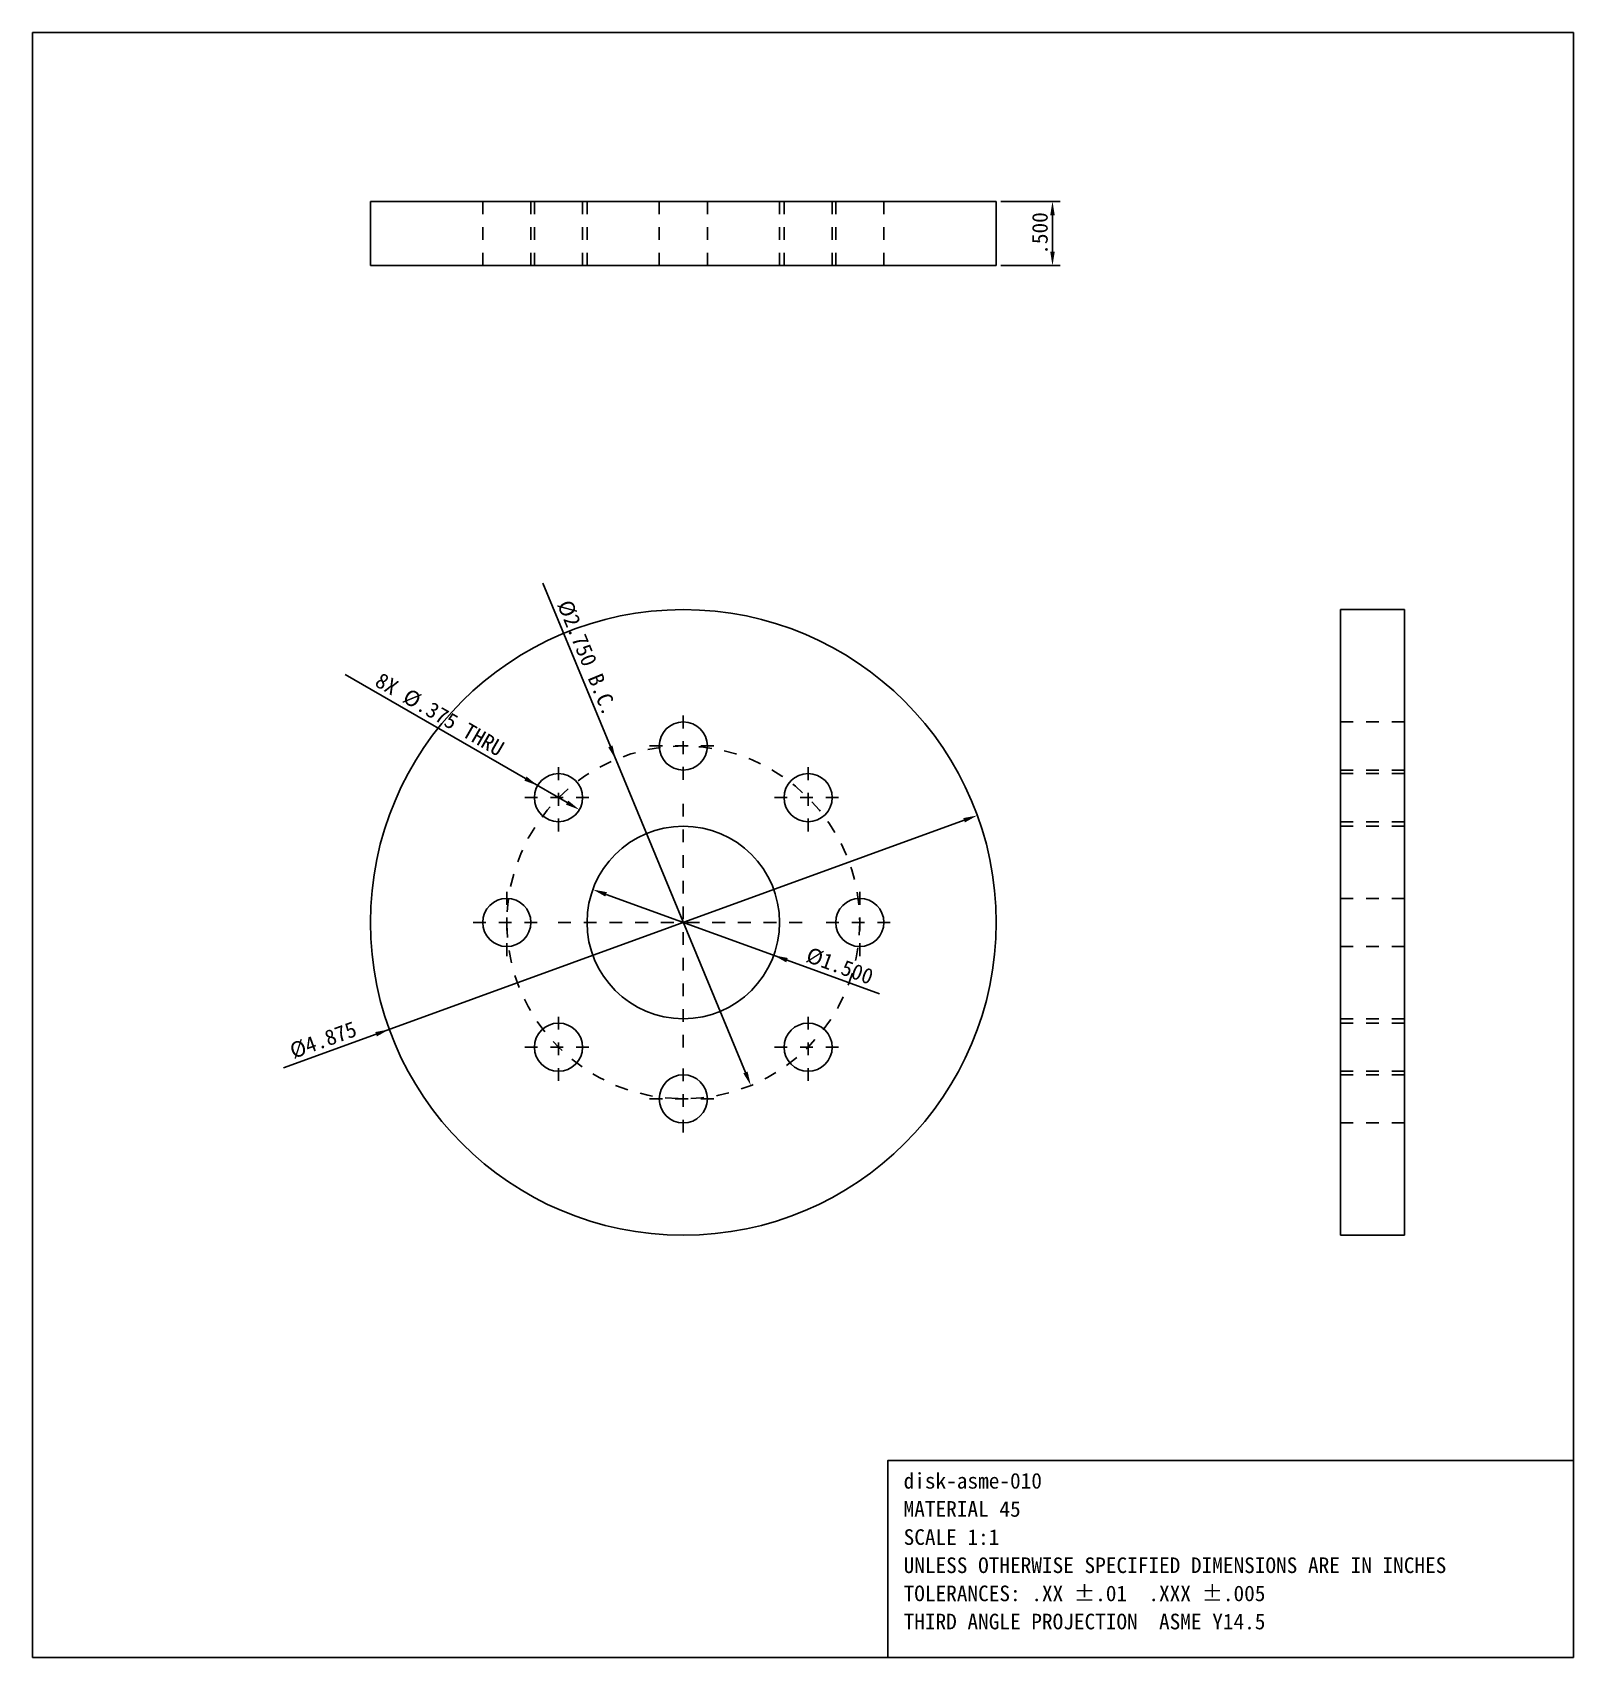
# Model space of a CAD drawing. Header units: inches. Extents: x -5.1 to 6.9, y -5.7 to 6.9.
import ezdxf

# ---------------------------------------------------------------- set-up
doc = ezdxf.new("R2010")
doc.units = ezdxf.units.IN
doc.header["$MEASUREMENT"] = 0
doc.linetypes.add('CENTER', pattern=[0.14625, 0.0975, -0.018281, 0.012187, -0.018281])
doc.linetypes.add('DASHED', pattern=[0.045094, 0.030469, -0.014625])
for name, color, linetype in [('中心线', 1, 'CENTER'), ('尺寸线', 3, 'CONTINUOUS'), ('文字', 7, 'CONTINUOUS'), ('虚线', 7, 'DASHED'), ('轮廓线', 7, 'CONTINUOUS')]:
    doc.layers.add(name, color=color, linetype=linetype)
doc.styles.add('CN', font='simsun.ttc')
doc.dimstyles.get("Standard").update_dxf_attribs({"dimtxt": 0.121875, "dimasz": 0.109687, "dimexe": 0.060937, "dimexo": 0.036562, "dimgap": 0.036562, "dimtad": 1, "dimdec": 3, "dimzin": 4, "dimdsep": 46, "dimtxsty": 'CN', "dimcen": 2.5, "dimazin": 3, "dimtfac": 1, "dimtmove": 0, "dimatfit": 3})

msp = doc.modelspace()

# ---------------------------------------------------------------- linework, layer by layer
at = {"layer": '中心线'}
for p, q in [((0, 1.1125), (0, 1.6375)), ((-0.2625, 1.375), (0.2625, 1.375)), ((-0.9723, 0.7098), (-0.9723, 1.2348)), ((0.9723, 0.7098), (0.9723, 1.2348)), ((-1.2348, 0.9723), (-0.7098, 0.9723)), ((0, -0.975), (0, 0.975)), ((0.7098, 0.9723), (1.2348, 0.9723)), ((-1.375, -0.2625), (-1.375, 0.2625)), ((1.375, -0.2625), (1.375, 0.2625)), ((-1.6375, 0), (-1.1125, 0)), ((-0.975, 0), (0.975, 0)), ((1.1125, 0), (1.6375, 0)), ((-0.9723, -1.2348), (-0.9723, -0.7098)), ((0.9723, -1.2348), (0.9723, -0.7098)), ((-1.2348, -0.9723), (-0.7098, -0.9723)), ((0.7098, -0.9723), (1.2348, -0.9723)), ((0, -1.6375), (0, -1.1125)), ((-0.2625, -1.375), (0.2625, -1.375))]:
    msp.add_line(p, q, dxfattribs=at)
msp.add_circle((0, 0), 1.375, dxfattribs=at)
at = {"layer": '虚线'}
for p, q in [((-1.5625, 5.1187), (-1.5625, 5.6188)), ((-1.1875, 5.6188), (-1.1875, 5.1187)), ((-1.1598, 5.1187), (-1.1598, 5.6188)), ((-0.7848, 5.6188), (-0.7848, 5.1187)), ((-0.75, 5.1187), (-0.75, 5.6188)), ((-0.1875, 5.1187), (-0.1875, 5.6188)), ((-0.1875, 5.1187), (-0.1875, 5.6188)), ((0.1875, 5.6188), (0.1875, 5.1187)), ((0.1875, 5.6188), (0.1875, 5.1187)), ((0.75, 5.6188), (0.75, 5.1187)), ((0.7848, 5.1187), (0.7848, 5.6188)), ((1.1598, 5.6188), (1.1598, 5.1187)), ((1.1875, 5.1187), (1.1875, 5.6188)), ((1.5625, 5.6188), (1.5625, 5.1187)), ((5.1187, 1.5625), (5.6188, 1.5625)), ((5.1187, 1.1875), (5.6188, 1.1875)), ((5.1187, 1.1598), (5.6188, 1.1598)), ((5.1187, 0.7848), (5.6188, 0.7848)), ((5.1187, 0.75), (5.6188, 0.75)), ((5.1187, 0.1875), (5.6188, 0.1875)), ((5.1187, 0.1875), (5.6188, 0.1875)), ((5.1187, -0.1875), (5.6188, -0.1875)), ((5.1187, -0.1875), (5.6188, -0.1875)), ((5.1187, -0.75), (5.6188, -0.75)), ((5.1187, -0.7848), (5.6188, -0.7848)), ((5.1187, -1.1598), (5.6188, -1.1598)), ((5.1187, -1.1875), (5.6188, -1.1875)), ((5.1187, -1.5625), (5.6188, -1.5625))]:
    msp.add_line(p, q, dxfattribs=at)
for points in [[(-2.4375, 5.6188), (-2.4019, 5.6188), (-2.3463, 5.6188), (-2.2412, 5.6188), (-2.0993, 5.6188), (-1.9299, 5.6188), (-1.7127, 5.6188), (-1.4812, 5.6188), (-1.2116, 5.6188), (-0.9288, 5.6188), (-0.6283, 5.6188), (-0.3164, 5.6188), (0, 5.6188), (0.3164, 5.6188), (0.6283, 5.6188), (0.9288, 5.6188), (1.2116, 5.6188), (1.4812, 5.6188), (1.7127, 5.6188), (1.9299, 5.6188), (2.0993, 5.6188), (2.2412, 5.6188), (2.3463, 5.6188), (2.4019, 5.6188), (2.4375, 5.6188)], [(-1.1875, 5.6188), (-1.1902, 5.6188), (-1.1945, 5.6188), (-1.2026, 5.6188), (-1.2135, 5.6188), (-1.2265, 5.6188), (-1.2433, 5.6188), (-1.2611, 5.6188), (-1.2818, 5.6188), (-1.3036, 5.6188), (-1.3267, 5.6188), (-1.3507, 5.6188), (-1.375, 5.6188), (-1.3993, 5.6188), (-1.4233, 5.6188), (-1.4464, 5.6188), (-1.4682, 5.6188), (-1.4889, 5.6188), (-1.5067, 5.6188), (-1.5235, 5.6188), (-1.5365, 5.6188), (-1.5474, 5.6188), (-1.5555, 5.6188), (-1.5598, 5.6188), (-1.5625, 5.6188)], [(-1.5625, 5.6188), (-1.5598, 5.6188), (-1.5555, 5.6188), (-1.5474, 5.6188), (-1.5365, 5.6188), (-1.5235, 5.6188), (-1.5067, 5.6188), (-1.4889, 5.6188), (-1.4682, 5.6188), (-1.4464, 5.6188), (-1.4233, 5.6188), (-1.3993, 5.6188), (-1.375, 5.6188), (-1.3507, 5.6188), (-1.3267, 5.6188), (-1.3036, 5.6188), (-1.2818, 5.6188), (-1.2611, 5.6188), (-1.2433, 5.6188), (-1.2265, 5.6188), (-1.2135, 5.6188), (-1.2026, 5.6188), (-1.1945, 5.6188), (-1.1902, 5.6188), (-1.1875, 5.6188)], [(-0.7848, 5.6188), (-0.7875, 5.6188), (-0.7918, 5.6188), (-0.7999, 5.6188), (-0.8108, 5.6188), (-0.8238, 5.6188), (-0.8405, 5.6188), (-0.8583, 5.6188), (-0.8791, 5.6188), (-0.9008, 5.6188), (-0.9239, 5.6188), (-0.9479, 5.6188), (-0.9723, 5.6188), (-0.9966, 5.6188), (-1.0206, 5.6188), (-1.0437, 5.6188), (-1.0655, 5.6188), (-1.0862, 5.6188), (-1.104, 5.6188), (-1.1207, 5.6188), (-1.1338, 5.6188), (-1.1447, 5.6188), (-1.1528, 5.6188), (-1.157, 5.6188), (-1.1598, 5.6188)], [(-1.1598, 5.6188), (-1.157, 5.6188), (-1.1528, 5.6188), (-1.1447, 5.6188), (-1.1338, 5.6188), (-1.1207, 5.6188), (-1.104, 5.6188), (-1.0862, 5.6188), (-1.0655, 5.6188), (-1.0437, 5.6188), (-1.0206, 5.6188), (-0.9966, 5.6188), (-0.9723, 5.6188), (-0.9479, 5.6188), (-0.9239, 5.6188), (-0.9008, 5.6188), (-0.8791, 5.6188), (-0.8583, 5.6188), (-0.8405, 5.6188), (-0.8238, 5.6188), (-0.8108, 5.6188), (-0.7999, 5.6188), (-0.7918, 5.6188), (-0.7875, 5.6188), (-0.7848, 5.6188)], [(0.75, 5.6188), (0.739, 5.6188), (0.722, 5.6188), (0.6896, 5.6188), (0.6459, 5.6188), (0.5938, 5.6188), (0.527, 5.6188), (0.4558, 5.6188), (0.3728, 5.6188), (0.2858, 5.6188), (0.1933, 5.6188), (0.0974, 5.6188), (0, 5.6188), (-0.0974, 5.6188), (-0.1933, 5.6188), (-0.2858, 5.6188), (-0.3728, 5.6188), (-0.4558, 5.6188), (-0.527, 5.6188), (-0.5938, 5.6188), (-0.6459, 5.6188), (-0.6896, 5.6188), (-0.722, 5.6188), (-0.739, 5.6188), (-0.75, 5.6188)], [(-0.75, 5.6188), (-0.739, 5.6188), (-0.722, 5.6188), (-0.6896, 5.6188), (-0.6459, 5.6188), (-0.5938, 5.6188), (-0.527, 5.6188), (-0.4558, 5.6188), (-0.3728, 5.6188), (-0.2858, 5.6188), (-0.1933, 5.6188), (-0.0974, 5.6188), (0, 5.6188), (0.0974, 5.6188), (0.1933, 5.6188), (0.2858, 5.6188), (0.3728, 5.6188), (0.4558, 5.6188), (0.527, 5.6188), (0.5938, 5.6188), (0.6459, 5.6188), (0.6896, 5.6188), (0.722, 5.6188), (0.739, 5.6188), (0.75, 5.6188)], [(0.1875, 5.6188), (0.1848, 5.6188), (0.1805, 5.6188), (0.1724, 5.6188), (0.1615, 5.6188), (0.1485, 5.6188), (0.1317, 5.6188), (0.1139, 5.6188), (0.0932, 5.6188), (0.0714, 5.6188), (0.0483, 5.6188), (0.0243, 5.6188), (0, 5.6188), (-0.0243, 5.6188), (-0.0483, 5.6188), (-0.0714, 5.6188), (-0.0932, 5.6188), (-0.1139, 5.6188), (-0.1317, 5.6188), (-0.1485, 5.6188), (-0.1615, 5.6188), (-0.1724, 5.6188), (-0.1805, 5.6188), (-0.1848, 5.6188), (-0.1875, 5.6188)], [(-0.1875, 5.6188), (-0.1848, 5.6188), (-0.1805, 5.6188), (-0.1724, 5.6188), (-0.1615, 5.6188), (-0.1485, 5.6188), (-0.1317, 5.6188), (-0.1139, 5.6188), (-0.0932, 5.6188), (-0.0714, 5.6188), (-0.0483, 5.6188), (-0.0243, 5.6188), (0, 5.6188), (0.0243, 5.6188), (0.0483, 5.6188), (0.0714, 5.6188), (0.0932, 5.6188), (0.1139, 5.6188), (0.1317, 5.6188), (0.1485, 5.6188), (0.1615, 5.6188), (0.1724, 5.6188), (0.1805, 5.6188), (0.1848, 5.6188), (0.1875, 5.6188)], [(0.1875, 5.6188), (0.1848, 5.6188), (0.1805, 5.6188), (0.1724, 5.6188), (0.1615, 5.6188), (0.1485, 5.6188), (0.1317, 5.6188), (0.1139, 5.6188), (0.0932, 5.6188), (0.0714, 5.6188), (0.0483, 5.6188), (0.0243, 5.6188), (0, 5.6188), (-0.0243, 5.6188), (-0.0483, 5.6188), (-0.0714, 5.6188), (-0.0932, 5.6188), (-0.1139, 5.6188), (-0.1317, 5.6188), (-0.1485, 5.6188), (-0.1615, 5.6188), (-0.1724, 5.6188), (-0.1805, 5.6188), (-0.1848, 5.6188), (-0.1875, 5.6188)], [(-0.1875, 5.6188), (-0.1848, 5.6188), (-0.1805, 5.6188), (-0.1724, 5.6188), (-0.1615, 5.6188), (-0.1485, 5.6188), (-0.1317, 5.6188), (-0.1139, 5.6188), (-0.0932, 5.6188), (-0.0714, 5.6188), (-0.0483, 5.6188), (-0.0243, 5.6188), (0, 5.6188), (0.0243, 5.6188), (0.0483, 5.6188), (0.0714, 5.6188), (0.0932, 5.6188), (0.1139, 5.6188), (0.1317, 5.6188), (0.1485, 5.6188), (0.1615, 5.6188), (0.1724, 5.6188), (0.1805, 5.6188), (0.1848, 5.6188), (0.1875, 5.6188)], [(1.1598, 5.6188), (1.157, 5.6188), (1.1528, 5.6188), (1.1447, 5.6188), (1.1338, 5.6188), (1.1207, 5.6188), (1.104, 5.6188), (1.0862, 5.6188), (1.0655, 5.6188), (1.0437, 5.6188), (1.0206, 5.6188), (0.9966, 5.6188), (0.9723, 5.6188), (0.9479, 5.6188), (0.9239, 5.6188), (0.9008, 5.6188), (0.8791, 5.6188), (0.8583, 5.6188), (0.8405, 5.6188), (0.8238, 5.6188), (0.8108, 5.6188), (0.7999, 5.6188), (0.7918, 5.6188), (0.7875, 5.6188), (0.7848, 5.6188)], [(0.7848, 5.6188), (0.7875, 5.6188), (0.7918, 5.6188), (0.7999, 5.6188), (0.8108, 5.6188), (0.8238, 5.6188), (0.8405, 5.6188), (0.8583, 5.6188), (0.8791, 5.6188), (0.9008, 5.6188), (0.9239, 5.6188), (0.9479, 5.6188), (0.9723, 5.6188), (0.9966, 5.6188), (1.0206, 5.6188), (1.0437, 5.6188), (1.0655, 5.6188), (1.0862, 5.6188), (1.104, 5.6188), (1.1207, 5.6188), (1.1338, 5.6188), (1.1447, 5.6188), (1.1528, 5.6188), (1.157, 5.6188), (1.1598, 5.6188)], [(1.5625, 5.6188), (1.5598, 5.6188), (1.5555, 5.6188), (1.5474, 5.6188), (1.5365, 5.6188), (1.5235, 5.6188), (1.5067, 5.6188), (1.4889, 5.6188), (1.4682, 5.6188), (1.4464, 5.6188), (1.4233, 5.6188), (1.3993, 5.6188), (1.375, 5.6188), (1.3507, 5.6188), (1.3267, 5.6188), (1.3036, 5.6188), (1.2818, 5.6188), (1.2611, 5.6188), (1.2433, 5.6188), (1.2265, 5.6188), (1.2135, 5.6188), (1.2026, 5.6188), (1.1945, 5.6188), (1.1902, 5.6188), (1.1875, 5.6188)], [(1.1875, 5.6188), (1.1902, 5.6188), (1.1945, 5.6188), (1.2026, 5.6188), (1.2135, 5.6188), (1.2265, 5.6188), (1.2433, 5.6188), (1.2611, 5.6188), (1.2818, 5.6188), (1.3036, 5.6188), (1.3267, 5.6188), (1.3507, 5.6188), (1.375, 5.6188), (1.3993, 5.6188), (1.4233, 5.6188), (1.4464, 5.6188), (1.4682, 5.6188), (1.4889, 5.6188), (1.5067, 5.6188), (1.5235, 5.6188), (1.5365, 5.6188), (1.5474, 5.6188), (1.5555, 5.6188), (1.5598, 5.6188), (1.5625, 5.6188)], [(-2.4375, 5.1187), (-2.4019, 5.1187), (-2.3463, 5.1187), (-2.2412, 5.1187), (-2.0993, 5.1187), (-1.9299, 5.1187), (-1.7127, 5.1187), (-1.4812, 5.1187), (-1.2116, 5.1187), (-0.9288, 5.1187), (-0.6283, 5.1187), (-0.3164, 5.1187), (0, 5.1187), (0.3164, 5.1187), (0.6283, 5.1187), (0.9288, 5.1187), (1.2116, 5.1187), (1.4812, 5.1187), (1.7127, 5.1187), (1.9299, 5.1187), (2.0993, 5.1187), (2.2412, 5.1187), (2.3463, 5.1187), (2.4019, 5.1187), (2.4375, 5.1187)], [(-1.1875, 5.1187), (-1.1902, 5.1187), (-1.1945, 5.1187), (-1.2026, 5.1187), (-1.2135, 5.1187), (-1.2265, 5.1187), (-1.2433, 5.1187), (-1.2611, 5.1187), (-1.2818, 5.1187), (-1.3036, 5.1187), (-1.3267, 5.1187), (-1.3507, 5.1187), (-1.375, 5.1187), (-1.3993, 5.1187), (-1.4233, 5.1187), (-1.4464, 5.1187), (-1.4682, 5.1187), (-1.4889, 5.1187), (-1.5067, 5.1187), (-1.5235, 5.1187), (-1.5365, 5.1187), (-1.5474, 5.1187), (-1.5555, 5.1187), (-1.5598, 5.1187), (-1.5625, 5.1187)], [(-1.5625, 5.1187), (-1.5598, 5.1187), (-1.5555, 5.1187), (-1.5474, 5.1187), (-1.5365, 5.1187), (-1.5235, 5.1187), (-1.5067, 5.1187), (-1.4889, 5.1187), (-1.4682, 5.1187), (-1.4464, 5.1187), (-1.4233, 5.1187), (-1.3993, 5.1187), (-1.375, 5.1187), (-1.3507, 5.1187), (-1.3267, 5.1187), (-1.3036, 5.1187), (-1.2818, 5.1187), (-1.2611, 5.1187), (-1.2433, 5.1187), (-1.2265, 5.1187), (-1.2135, 5.1187), (-1.2026, 5.1187), (-1.1945, 5.1187), (-1.1902, 5.1187), (-1.1875, 5.1187)], [(-0.7848, 5.1187), (-0.7875, 5.1187), (-0.7918, 5.1187), (-0.7999, 5.1187), (-0.8108, 5.1187), (-0.8238, 5.1187), (-0.8405, 5.1187), (-0.8583, 5.1187), (-0.8791, 5.1187), (-0.9008, 5.1187), (-0.9239, 5.1187), (-0.9479, 5.1187), (-0.9723, 5.1187), (-0.9966, 5.1187), (-1.0206, 5.1187), (-1.0437, 5.1187), (-1.0655, 5.1187), (-1.0862, 5.1187), (-1.104, 5.1187), (-1.1207, 5.1187), (-1.1338, 5.1187), (-1.1447, 5.1187), (-1.1528, 5.1187), (-1.157, 5.1187), (-1.1598, 5.1187)], [(-1.1598, 5.1187), (-1.157, 5.1187), (-1.1528, 5.1187), (-1.1447, 5.1187), (-1.1338, 5.1187), (-1.1207, 5.1187), (-1.104, 5.1187), (-1.0862, 5.1187), (-1.0655, 5.1187), (-1.0437, 5.1187), (-1.0206, 5.1187), (-0.9966, 5.1187), (-0.9723, 5.1187), (-0.9479, 5.1187), (-0.9239, 5.1187), (-0.9008, 5.1187), (-0.8791, 5.1187), (-0.8583, 5.1187), (-0.8405, 5.1187), (-0.8238, 5.1187), (-0.8108, 5.1187), (-0.7999, 5.1187), (-0.7918, 5.1187), (-0.7875, 5.1187), (-0.7848, 5.1187)], [(0.75, 5.1187), (0.739, 5.1187), (0.722, 5.1187), (0.6896, 5.1187), (0.6459, 5.1187), (0.5938, 5.1187), (0.527, 5.1187), (0.4558, 5.1187), (0.3728, 5.1187), (0.2858, 5.1187), (0.1933, 5.1187), (0.0974, 5.1187), (0, 5.1187), (-0.0974, 5.1187), (-0.1933, 5.1187), (-0.2858, 5.1187), (-0.3728, 5.1187), (-0.4558, 5.1187), (-0.527, 5.1187), (-0.5938, 5.1187), (-0.6459, 5.1187), (-0.6896, 5.1187), (-0.722, 5.1187), (-0.739, 5.1187), (-0.75, 5.1187)], [(-0.75, 5.1187), (-0.739, 5.1187), (-0.722, 5.1187), (-0.6896, 5.1187), (-0.6459, 5.1187), (-0.5938, 5.1187), (-0.527, 5.1187), (-0.4558, 5.1187), (-0.3728, 5.1187), (-0.2858, 5.1187), (-0.1933, 5.1187), (-0.0974, 5.1187), (0, 5.1187), (0.0974, 5.1187), (0.1933, 5.1187), (0.2858, 5.1187), (0.3728, 5.1187), (0.4558, 5.1187), (0.527, 5.1187), (0.5938, 5.1187), (0.6459, 5.1187), (0.6896, 5.1187), (0.722, 5.1187), (0.739, 5.1187), (0.75, 5.1187)], [(0.1875, 5.1187), (0.1848, 5.1187), (0.1805, 5.1187), (0.1724, 5.1187), (0.1615, 5.1187), (0.1485, 5.1187), (0.1317, 5.1187), (0.1139, 5.1187), (0.0932, 5.1187), (0.0714, 5.1187), (0.0483, 5.1187), (0.0243, 5.1187), (0, 5.1187), (-0.0243, 5.1187), (-0.0483, 5.1187), (-0.0714, 5.1187), (-0.0932, 5.1187), (-0.1139, 5.1187), (-0.1317, 5.1187), (-0.1485, 5.1187), (-0.1615, 5.1187), (-0.1724, 5.1187), (-0.1805, 5.1187), (-0.1848, 5.1187), (-0.1875, 5.1187)], [(-0.1875, 5.1187), (-0.1848, 5.1187), (-0.1805, 5.1187), (-0.1724, 5.1187), (-0.1615, 5.1187), (-0.1485, 5.1187), (-0.1317, 5.1187), (-0.1139, 5.1187), (-0.0932, 5.1187), (-0.0714, 5.1187), (-0.0483, 5.1187), (-0.0243, 5.1187), (0, 5.1187), (0.0243, 5.1187), (0.0483, 5.1187), (0.0714, 5.1187), (0.0932, 5.1187), (0.1139, 5.1187), (0.1317, 5.1187), (0.1485, 5.1187), (0.1615, 5.1187), (0.1724, 5.1187), (0.1805, 5.1187), (0.1848, 5.1187), (0.1875, 5.1187)], [(0.1875, 5.1187), (0.1848, 5.1187), (0.1805, 5.1187), (0.1724, 5.1187), (0.1615, 5.1187), (0.1485, 5.1187), (0.1317, 5.1187), (0.1139, 5.1187), (0.0932, 5.1187), (0.0714, 5.1187), (0.0483, 5.1187), (0.0243, 5.1187), (0, 5.1187), (-0.0243, 5.1187), (-0.0483, 5.1187), (-0.0714, 5.1187), (-0.0932, 5.1187), (-0.1139, 5.1187), (-0.1317, 5.1187), (-0.1485, 5.1187), (-0.1615, 5.1187), (-0.1724, 5.1187), (-0.1805, 5.1187), (-0.1848, 5.1187), (-0.1875, 5.1187)], [(-0.1875, 5.1187), (-0.1848, 5.1187), (-0.1805, 5.1187), (-0.1724, 5.1187), (-0.1615, 5.1187), (-0.1485, 5.1187), (-0.1317, 5.1187), (-0.1139, 5.1187), (-0.0932, 5.1187), (-0.0714, 5.1187), (-0.0483, 5.1187), (-0.0243, 5.1187), (0, 5.1187), (0.0243, 5.1187), (0.0483, 5.1187), (0.0714, 5.1187), (0.0932, 5.1187), (0.1139, 5.1187), (0.1317, 5.1187), (0.1485, 5.1187), (0.1615, 5.1187), (0.1724, 5.1187), (0.1805, 5.1187), (0.1848, 5.1187), (0.1875, 5.1187)], [(1.1598, 5.1187), (1.157, 5.1187), (1.1528, 5.1187), (1.1447, 5.1187), (1.1338, 5.1187), (1.1207, 5.1187), (1.104, 5.1187), (1.0862, 5.1187), (1.0655, 5.1187), (1.0437, 5.1187), (1.0206, 5.1187), (0.9966, 5.1187), (0.9723, 5.1187), (0.9479, 5.1187), (0.9239, 5.1187), (0.9008, 5.1187), (0.8791, 5.1187), (0.8583, 5.1187), (0.8405, 5.1187), (0.8238, 5.1187), (0.8108, 5.1187), (0.7999, 5.1187), (0.7918, 5.1187), (0.7875, 5.1187), (0.7848, 5.1187)], [(0.7848, 5.1187), (0.7875, 5.1187), (0.7918, 5.1187), (0.7999, 5.1187), (0.8108, 5.1187), (0.8238, 5.1187), (0.8405, 5.1187), (0.8583, 5.1187), (0.8791, 5.1187), (0.9008, 5.1187), (0.9239, 5.1187), (0.9479, 5.1187), (0.9723, 5.1187), (0.9966, 5.1187), (1.0206, 5.1187), (1.0437, 5.1187), (1.0655, 5.1187), (1.0862, 5.1187), (1.104, 5.1187), (1.1207, 5.1187), (1.1338, 5.1187), (1.1447, 5.1187), (1.1528, 5.1187), (1.157, 5.1187), (1.1598, 5.1187)], [(1.5625, 5.1187), (1.5598, 5.1187), (1.5555, 5.1187), (1.5474, 5.1187), (1.5365, 5.1187), (1.5235, 5.1187), (1.5067, 5.1187), (1.4889, 5.1187), (1.4682, 5.1187), (1.4464, 5.1187), (1.4233, 5.1187), (1.3993, 5.1187), (1.375, 5.1187), (1.3507, 5.1187), (1.3267, 5.1187), (1.3036, 5.1187), (1.2818, 5.1187), (1.2611, 5.1187), (1.2433, 5.1187), (1.2265, 5.1187), (1.2135, 5.1187), (1.2026, 5.1187), (1.1945, 5.1187), (1.1902, 5.1187), (1.1875, 5.1187)], [(1.1875, 5.1187), (1.1902, 5.1187), (1.1945, 5.1187), (1.2026, 5.1187), (1.2135, 5.1187), (1.2265, 5.1187), (1.2433, 5.1187), (1.2611, 5.1187), (1.2818, 5.1187), (1.3036, 5.1187), (1.3267, 5.1187), (1.3507, 5.1187), (1.375, 5.1187), (1.3993, 5.1187), (1.4233, 5.1187), (1.4464, 5.1187), (1.4682, 5.1187), (1.4889, 5.1187), (1.5067, 5.1187), (1.5235, 5.1187), (1.5365, 5.1187), (1.5474, 5.1187), (1.5555, 5.1187), (1.5598, 5.1187), (1.5625, 5.1187)], [(5.1187, 2.4375), (5.1187, 2.4019), (5.1187, 2.3463), (5.1187, 2.2412), (5.1187, 2.0993), (5.1187, 1.9299), (5.1187, 1.7127), (5.1187, 1.4812), (5.1187, 1.2116), (5.1187, 0.9288), (5.1187, 0.6283), (5.1187, 0.3164), (5.1187, 0), (5.1187, -0.3164), (5.1187, -0.6283), (5.1187, -0.9288), (5.1187, -1.2116), (5.1187, -1.4812), (5.1187, -1.7127), (5.1187, -1.9299), (5.1187, -2.0993), (5.1187, -2.2412), (5.1187, -2.3463), (5.1187, -2.4019), (5.1187, -2.4375)], [(5.6188, 2.4375), (5.6188, 2.4019), (5.6188, 2.3463), (5.6188, 2.2412), (5.6188, 2.0993), (5.6188, 1.9299), (5.6188, 1.7127), (5.6188, 1.4812), (5.6188, 1.2116), (5.6188, 0.9288), (5.6188, 0.6283), (5.6188, 0.3164), (5.6188, 0), (5.6188, -0.3164), (5.6188, -0.6283), (5.6188, -0.9288), (5.6188, -1.2116), (5.6188, -1.4812), (5.6188, -1.7127), (5.6188, -1.9299), (5.6188, -2.0993), (5.6188, -2.2412), (5.6188, -2.3463), (5.6188, -2.4019), (5.6188, -2.4375)], [(5.1187, 1.1875), (5.1187, 1.1902), (5.1187, 1.1945), (5.1187, 1.2026), (5.1187, 1.2135), (5.1187, 1.2265), (5.1187, 1.2433), (5.1187, 1.2611), (5.1187, 1.2818), (5.1187, 1.3036), (5.1187, 1.3267), (5.1187, 1.3507), (5.1187, 1.375), (5.1187, 1.3993), (5.1187, 1.4233), (5.1187, 1.4464), (5.1187, 1.4682), (5.1187, 1.4889), (5.1187, 1.5067), (5.1187, 1.5235), (5.1187, 1.5365), (5.1187, 1.5474), (5.1187, 1.5555), (5.1187, 1.5598), (5.1187, 1.5625)], [(5.1187, 1.5625), (5.1187, 1.5618), (5.1187, 1.5607), (5.1187, 1.5587), (5.1187, 1.5559), (5.1187, 1.5525), (5.1187, 1.548), (5.1187, 1.5431), (5.1187, 1.5372), (5.1187, 1.5307), (5.1187, 1.5236), (5.1187, 1.5158), (5.1187, 1.5076), (5.1187, 1.4984), (5.1187, 1.489), (5.1187, 1.479), (5.1187, 1.4686), (5.1187, 1.4579), (5.1187, 1.4466), (5.1187, 1.4352), (5.1187, 1.4235), (5.1187, 1.4115), (5.1187, 1.3994), (5.1187, 1.3872), (5.1187, 1.375)], [(5.6188, 1.1875), (5.6188, 1.1902), (5.6188, 1.1945), (5.6188, 1.2026), (5.6188, 1.2135), (5.6188, 1.2265), (5.6188, 1.2433), (5.6188, 1.2611), (5.6188, 1.2818), (5.6188, 1.3036), (5.6188, 1.3267), (5.6188, 1.3507), (5.6188, 1.375), (5.6188, 1.3993), (5.6188, 1.4233), (5.6188, 1.4464), (5.6188, 1.4682), (5.6188, 1.4889), (5.6188, 1.5067), (5.6188, 1.5235), (5.6188, 1.5365), (5.6188, 1.5474), (5.6188, 1.5555), (5.6188, 1.5598), (5.6188, 1.5625)], [(5.6188, 1.5625), (5.6188, 1.5618), (5.6188, 1.5607), (5.6188, 1.5587), (5.6188, 1.5559), (5.6188, 1.5525), (5.6188, 1.548), (5.6188, 1.5431), (5.6188, 1.5372), (5.6188, 1.5307), (5.6188, 1.5236), (5.6188, 1.5158), (5.6188, 1.5076), (5.6188, 1.4984), (5.6188, 1.489), (5.6188, 1.479), (5.6188, 1.4686), (5.6188, 1.4579), (5.6188, 1.4466), (5.6188, 1.4352), (5.6188, 1.4235), (5.6188, 1.4115), (5.6188, 1.3994), (5.6188, 1.3872), (5.6188, 1.375)], [(5.1187, 1.375), (5.1187, 1.3628), (5.1187, 1.3506), (5.1187, 1.3385), (5.1187, 1.3265), (5.1187, 1.3148), (5.1187, 1.3034), (5.1187, 1.2921), (5.1187, 1.2814), (5.1187, 1.271), (5.1187, 1.261), (5.1187, 1.2516), (5.1187, 1.2424), (5.1187, 1.2342), (5.1187, 1.2264), (5.1187, 1.2193), (5.1187, 1.2128), (5.1187, 1.2069), (5.1187, 1.202), (5.1187, 1.1975), (5.1187, 1.1941), (5.1187, 1.1913), (5.1187, 1.1893), (5.1187, 1.1882), (5.1187, 1.1875)], [(5.6188, 1.375), (5.6188, 1.3628), (5.6188, 1.3506), (5.6188, 1.3385), (5.6188, 1.3265), (5.6188, 1.3148), (5.6188, 1.3034), (5.6188, 1.2921), (5.6188, 1.2814), (5.6188, 1.271), (5.6188, 1.261), (5.6188, 1.2516), (5.6188, 1.2424), (5.6188, 1.2342), (5.6188, 1.2264), (5.6188, 1.2193), (5.6188, 1.2128), (5.6188, 1.2069), (5.6188, 1.202), (5.6188, 1.1975), (5.6188, 1.1941), (5.6188, 1.1913), (5.6188, 1.1893), (5.6188, 1.1882), (5.6188, 1.1875)], [(5.1187, 0.7848), (5.1187, 0.7875), (5.1187, 0.7918), (5.1187, 0.7999), (5.1187, 0.8108), (5.1187, 0.8238), (5.1187, 0.8405), (5.1187, 0.8583), (5.1187, 0.8791), (5.1187, 0.9008), (5.1187, 0.9239), (5.1187, 0.9479), (5.1187, 0.9723), (5.1187, 0.9966), (5.1187, 1.0206), (5.1187, 1.0437), (5.1187, 1.0655), (5.1187, 1.0862), (5.1187, 1.104), (5.1187, 1.1207), (5.1187, 1.1338), (5.1187, 1.1447), (5.1187, 1.1528), (5.1187, 1.157), (5.1187, 1.1598)], [(5.1187, 1.1598), (5.1187, 1.1591), (5.1187, 1.158), (5.1187, 1.156), (5.1187, 1.1531), (5.1187, 1.1497), (5.1187, 1.1452), (5.1187, 1.1404), (5.1187, 1.1344), (5.1187, 1.128), (5.1187, 1.1209), (5.1187, 1.113), (5.1187, 1.1049), (5.1187, 1.0957), (5.1187, 1.0863), (5.1187, 1.0763), (5.1187, 1.0659), (5.1187, 1.0552), (5.1187, 1.0439), (5.1187, 1.0325), (5.1187, 1.0207), (5.1187, 1.0088), (5.1187, 0.9967), (5.1187, 0.9845), (5.1187, 0.9723)], [(5.6188, 0.7848), (5.6188, 0.7875), (5.6188, 0.7918), (5.6188, 0.7999), (5.6188, 0.8108), (5.6188, 0.8238), (5.6188, 0.8405), (5.6188, 0.8583), (5.6188, 0.8791), (5.6188, 0.9008), (5.6188, 0.9239), (5.6188, 0.9479), (5.6188, 0.9723), (5.6188, 0.9966), (5.6188, 1.0206), (5.6188, 1.0437), (5.6188, 1.0655), (5.6188, 1.0862), (5.6188, 1.104), (5.6188, 1.1207), (5.6188, 1.1338), (5.6188, 1.1447), (5.6188, 1.1528), (5.6188, 1.157), (5.6188, 1.1598)], [(5.6188, 1.1598), (5.6188, 1.1591), (5.6188, 1.158), (5.6188, 1.156), (5.6188, 1.1531), (5.6188, 1.1497), (5.6188, 1.1452), (5.6188, 1.1404), (5.6188, 1.1344), (5.6188, 1.128), (5.6188, 1.1209), (5.6188, 1.113), (5.6188, 1.1049), (5.6188, 1.0957), (5.6188, 1.0863), (5.6188, 1.0763), (5.6188, 1.0659), (5.6188, 1.0552), (5.6188, 1.0439), (5.6188, 1.0325), (5.6188, 1.0207), (5.6188, 1.0088), (5.6188, 0.9967), (5.6188, 0.9845), (5.6188, 0.9723)], [(5.1187, 0.9723), (5.1187, 0.96), (5.1187, 0.9478), (5.1187, 0.9357), (5.1187, 0.9238), (5.1187, 0.912), (5.1187, 0.9006), (5.1187, 0.8894), (5.1187, 0.8787), (5.1187, 0.8682), (5.1187, 0.8582), (5.1187, 0.8488), (5.1187, 0.8397), (5.1187, 0.8315), (5.1187, 0.8237), (5.1187, 0.8166), (5.1187, 0.8101), (5.1187, 0.8042), (5.1187, 0.7993), (5.1187, 0.7948), (5.1187, 0.7914), (5.1187, 0.7886), (5.1187, 0.7865), (5.1187, 0.7855), (5.1187, 0.7848)], [(5.6188, 0.9723), (5.6188, 0.96), (5.6188, 0.9478), (5.6188, 0.9357), (5.6188, 0.9238), (5.6188, 0.912), (5.6188, 0.9006), (5.6188, 0.8894), (5.6188, 0.8787), (5.6188, 0.8682), (5.6188, 0.8582), (5.6188, 0.8488), (5.6188, 0.8397), (5.6188, 0.8315), (5.6188, 0.8237), (5.6188, 0.8166), (5.6188, 0.8101), (5.6188, 0.8042), (5.6188, 0.7993), (5.6188, 0.7948), (5.6188, 0.7914), (5.6188, 0.7886), (5.6188, 0.7865), (5.6188, 0.7855), (5.6188, 0.7848)], [(5.1187, -0.75), (5.1187, -0.739), (5.1187, -0.722), (5.1187, -0.6896), (5.1187, -0.6459), (5.1187, -0.5938), (5.1187, -0.527), (5.1187, -0.4558), (5.1187, -0.3728), (5.1187, -0.2858), (5.1187, -0.1933), (5.1187, -0.0974), (5.1187, 0), (5.1187, 0.0974), (5.1187, 0.1933), (5.1187, 0.2858), (5.1187, 0.3728), (5.1187, 0.4558), (5.1187, 0.527), (5.1187, 0.5938), (5.1187, 0.6459), (5.1187, 0.6896), (5.1187, 0.722), (5.1187, 0.739), (5.1187, 0.75)], [(5.1187, 0.75), (5.1187, 0.7472), (5.1187, 0.7429), (5.1187, 0.7347), (5.1187, 0.7234), (5.1187, 0.7099), (5.1187, 0.6918), (5.1187, 0.6723), (5.1187, 0.6486), (5.1187, 0.6229), (5.1187, 0.5945), (5.1187, 0.563), (5.1187, 0.5303), (5.1187, 0.4937), (5.1187, 0.4562), (5.1187, 0.4162), (5.1187, 0.3745), (5.1187, 0.3315), (5.1187, 0.2866), (5.1187, 0.241), (5.1187, 0.1938), (5.1187, 0.1462), (5.1187, 0.0978), (5.1187, 0.049), (5.1187, 0)], [(5.6188, -0.75), (5.6188, -0.739), (5.6188, -0.722), (5.6188, -0.6896), (5.6188, -0.6459), (5.6188, -0.5938), (5.6188, -0.527), (5.6188, -0.4558), (5.6188, -0.3728), (5.6188, -0.2858), (5.6188, -0.1933), (5.6188, -0.0974), (5.6188, 0), (5.6188, 0.0974), (5.6188, 0.1933), (5.6188, 0.2858), (5.6188, 0.3728), (5.6188, 0.4558), (5.6188, 0.527), (5.6188, 0.5938), (5.6188, 0.6459), (5.6188, 0.6896), (5.6188, 0.722), (5.6188, 0.739), (5.6188, 0.75)], [(5.6188, 0.75), (5.6188, 0.7472), (5.6188, 0.7429), (5.6188, 0.7347), (5.6188, 0.7234), (5.6188, 0.7099), (5.6188, 0.6918), (5.6188, 0.6723), (5.6188, 0.6486), (5.6188, 0.6229), (5.6188, 0.5945), (5.6188, 0.563), (5.6188, 0.5303), (5.6188, 0.4937), (5.6188, 0.4562), (5.6188, 0.4162), (5.6188, 0.3745), (5.6188, 0.3315), (5.6188, 0.2866), (5.6188, 0.241), (5.6188, 0.1938), (5.6188, 0.1462), (5.6188, 0.0978), (5.6188, 0.049), (5.6188, 0)], [(5.1187, -0.1875), (5.1187, -0.1848), (5.1187, -0.1805), (5.1187, -0.1724), (5.1187, -0.1615), (5.1187, -0.1485), (5.1187, -0.1317), (5.1187, -0.1139), (5.1187, -0.0932), (5.1187, -0.0714), (5.1187, -0.0483), (5.1187, -0.0243), (5.1187, 0), (5.1187, 0.0243), (5.1187, 0.0483), (5.1187, 0.0714), (5.1187, 0.0932), (5.1187, 0.1139), (5.1187, 0.1317), (5.1187, 0.1485), (5.1187, 0.1615), (5.1187, 0.1724), (5.1187, 0.1805), (5.1187, 0.1848), (5.1187, 0.1875)], [(5.1187, 0.1875), (5.1187, 0.1868), (5.1187, 0.1857), (5.1187, 0.1837), (5.1187, 0.1809), (5.1187, 0.1775), (5.1187, 0.173), (5.1187, 0.1681), (5.1187, 0.1622), (5.1187, 0.1557), (5.1187, 0.1486), (5.1187, 0.1408), (5.1187, 0.1326), (5.1187, 0.1234), (5.1187, 0.114), (5.1187, 0.104), (5.1187, 0.0936), (5.1187, 0.0829), (5.1187, 0.0716), (5.1187, 0.0602), (5.1187, 0.0485), (5.1187, 0.0365), (5.1187, 0.0244), (5.1187, 0.0122), (5.1187, 0)], [(5.1187, -0.1875), (5.1187, -0.1848), (5.1187, -0.1805), (5.1187, -0.1724), (5.1187, -0.1615), (5.1187, -0.1485), (5.1187, -0.1317), (5.1187, -0.1139), (5.1187, -0.0932), (5.1187, -0.0714), (5.1187, -0.0483), (5.1187, -0.0243), (5.1187, 0), (5.1187, 0.0243), (5.1187, 0.0483), (5.1187, 0.0714), (5.1187, 0.0932), (5.1187, 0.1139), (5.1187, 0.1317), (5.1187, 0.1485), (5.1187, 0.1615), (5.1187, 0.1724), (5.1187, 0.1805), (5.1187, 0.1848), (5.1187, 0.1875)], [(5.1187, 0.1875), (5.1187, 0.1868), (5.1187, 0.1857), (5.1187, 0.1837), (5.1187, 0.1809), (5.1187, 0.1775), (5.1187, 0.173), (5.1187, 0.1681), (5.1187, 0.1622), (5.1187, 0.1557), (5.1187, 0.1486), (5.1187, 0.1408), (5.1187, 0.1326), (5.1187, 0.1234), (5.1187, 0.114), (5.1187, 0.104), (5.1187, 0.0936), (5.1187, 0.0829), (5.1187, 0.0716), (5.1187, 0.0602), (5.1187, 0.0485), (5.1187, 0.0365), (5.1187, 0.0244), (5.1187, 0.0122), (5.1187, 0)], [(5.6188, -0.1875), (5.6188, -0.1848), (5.6188, -0.1805), (5.6188, -0.1724), (5.6188, -0.1615), (5.6188, -0.1485), (5.6188, -0.1317), (5.6188, -0.1139), (5.6188, -0.0932), (5.6188, -0.0714), (5.6188, -0.0483), (5.6188, -0.0243), (5.6188, 0), (5.6188, 0.0243), (5.6188, 0.0483), (5.6188, 0.0714), (5.6188, 0.0932), (5.6188, 0.1139), (5.6188, 0.1317), (5.6188, 0.1485), (5.6188, 0.1615), (5.6188, 0.1724), (5.6188, 0.1805), (5.6188, 0.1848), (5.6188, 0.1875)], [(5.6188, 0.1875), (5.6188, 0.1868), (5.6188, 0.1857), (5.6188, 0.1837), (5.6188, 0.1809), (5.6188, 0.1775), (5.6188, 0.173), (5.6188, 0.1681), (5.6188, 0.1622), (5.6188, 0.1557), (5.6188, 0.1486), (5.6188, 0.1408), (5.6188, 0.1326), (5.6188, 0.1234), (5.6188, 0.114), (5.6188, 0.104), (5.6188, 0.0936), (5.6188, 0.0829), (5.6188, 0.0716), (5.6188, 0.0602), (5.6188, 0.0485), (5.6188, 0.0365), (5.6188, 0.0244), (5.6188, 0.0122), (5.6188, 0)], [(5.6188, -0.1875), (5.6188, -0.1848), (5.6188, -0.1805), (5.6188, -0.1724), (5.6188, -0.1615), (5.6188, -0.1485), (5.6188, -0.1317), (5.6188, -0.1139), (5.6188, -0.0932), (5.6188, -0.0714), (5.6188, -0.0483), (5.6188, -0.0243), (5.6188, 0), (5.6188, 0.0243), (5.6188, 0.0483), (5.6188, 0.0714), (5.6188, 0.0932), (5.6188, 0.1139), (5.6188, 0.1317), (5.6188, 0.1485), (5.6188, 0.1615), (5.6188, 0.1724), (5.6188, 0.1805), (5.6188, 0.1848), (5.6188, 0.1875)], [(5.6188, 0.1875), (5.6188, 0.1868), (5.6188, 0.1857), (5.6188, 0.1837), (5.6188, 0.1809), (5.6188, 0.1775), (5.6188, 0.173), (5.6188, 0.1681), (5.6188, 0.1622), (5.6188, 0.1557), (5.6188, 0.1486), (5.6188, 0.1408), (5.6188, 0.1326), (5.6188, 0.1234), (5.6188, 0.114), (5.6188, 0.104), (5.6188, 0.0936), (5.6188, 0.0829), (5.6188, 0.0716), (5.6188, 0.0602), (5.6188, 0.0485), (5.6188, 0.0365), (5.6188, 0.0244), (5.6188, 0.0122), (5.6188, 0)], [(5.1187, 0), (5.1187, -0.0122), (5.1187, -0.0244), (5.1187, -0.0365), (5.1187, -0.0485), (5.1187, -0.0602), (5.1187, -0.0716), (5.1187, -0.0829), (5.1187, -0.0936), (5.1187, -0.104), (5.1187, -0.114), (5.1187, -0.1234), (5.1187, -0.1326), (5.1187, -0.1408), (5.1187, -0.1486), (5.1187, -0.1557), (5.1187, -0.1622), (5.1187, -0.1681), (5.1187, -0.173), (5.1187, -0.1775), (5.1187, -0.1809), (5.1187, -0.1837), (5.1187, -0.1857), (5.1187, -0.1868), (5.1187, -0.1875)], [(5.1187, 0), (5.1187, -0.049), (5.1187, -0.0978), (5.1187, -0.1462), (5.1187, -0.1938), (5.1187, -0.241), (5.1187, -0.2866), (5.1187, -0.3315), (5.1187, -0.3745), (5.1187, -0.4162), (5.1187, -0.4562), (5.1187, -0.4937), (5.1187, -0.5303), (5.1187, -0.563), (5.1187, -0.5945), (5.1187, -0.6229), (5.1187, -0.6486), (5.1187, -0.6723), (5.1187, -0.6918), (5.1187, -0.7099), (5.1187, -0.7234), (5.1187, -0.7347), (5.1187, -0.7429), (5.1187, -0.7472), (5.1187, -0.75)], [(5.6188, 0), (5.6188, -0.0122), (5.6188, -0.0244), (5.6188, -0.0365), (5.6188, -0.0485), (5.6188, -0.0602), (5.6188, -0.0716), (5.6188, -0.0829), (5.6188, -0.0936), (5.6188, -0.104), (5.6188, -0.114), (5.6188, -0.1234), (5.6188, -0.1326), (5.6188, -0.1408), (5.6188, -0.1486), (5.6188, -0.1557), (5.6188, -0.1622), (5.6188, -0.1681), (5.6188, -0.173), (5.6188, -0.1775), (5.6188, -0.1809), (5.6188, -0.1837), (5.6188, -0.1857), (5.6188, -0.1868), (5.6188, -0.1875)], [(5.6188, 0), (5.6188, -0.049), (5.6188, -0.0978), (5.6188, -0.1462), (5.6188, -0.1938), (5.6188, -0.241), (5.6188, -0.2866), (5.6188, -0.3315), (5.6188, -0.3745), (5.6188, -0.4162), (5.6188, -0.4562), (5.6188, -0.4937), (5.6188, -0.5303), (5.6188, -0.563), (5.6188, -0.5945), (5.6188, -0.6229), (5.6188, -0.6486), (5.6188, -0.6723), (5.6188, -0.6918), (5.6188, -0.7099), (5.6188, -0.7234), (5.6188, -0.7347), (5.6188, -0.7429), (5.6188, -0.7472), (5.6188, -0.75)], [(5.1187, 0), (5.1187, -0.0122), (5.1187, -0.0244), (5.1187, -0.0365), (5.1187, -0.0485), (5.1187, -0.0602), (5.1187, -0.0716), (5.1187, -0.0829), (5.1187, -0.0936), (5.1187, -0.104), (5.1187, -0.114), (5.1187, -0.1234), (5.1187, -0.1326), (5.1187, -0.1408), (5.1187, -0.1486), (5.1187, -0.1557), (5.1187, -0.1622), (5.1187, -0.1681), (5.1187, -0.173), (5.1187, -0.1775), (5.1187, -0.1809), (5.1187, -0.1837), (5.1187, -0.1857), (5.1187, -0.1868), (5.1187, -0.1875)], [(5.6188, 0), (5.6188, -0.0122), (5.6188, -0.0244), (5.6188, -0.0365), (5.6188, -0.0485), (5.6188, -0.0602), (5.6188, -0.0716), (5.6188, -0.0829), (5.6188, -0.0936), (5.6188, -0.104), (5.6188, -0.114), (5.6188, -0.1234), (5.6188, -0.1326), (5.6188, -0.1408), (5.6188, -0.1486), (5.6188, -0.1557), (5.6188, -0.1622), (5.6188, -0.1681), (5.6188, -0.173), (5.6188, -0.1775), (5.6188, -0.1809), (5.6188, -0.1837), (5.6188, -0.1857), (5.6188, -0.1868), (5.6188, -0.1875)], [(5.1187, -1.1598), (5.1187, -1.157), (5.1187, -1.1528), (5.1187, -1.1447), (5.1187, -1.1338), (5.1187, -1.1207), (5.1187, -1.104), (5.1187, -1.0862), (5.1187, -1.0655), (5.1187, -1.0437), (5.1187, -1.0206), (5.1187, -0.9966), (5.1187, -0.9723), (5.1187, -0.9479), (5.1187, -0.9239), (5.1187, -0.9008), (5.1187, -0.8791), (5.1187, -0.8583), (5.1187, -0.8405), (5.1187, -0.8238), (5.1187, -0.8108), (5.1187, -0.7999), (5.1187, -0.7918), (5.1187, -0.7875), (5.1187, -0.7848)], [(5.1187, -0.7848), (5.1187, -0.7855), (5.1187, -0.7865), (5.1187, -0.7886), (5.1187, -0.7914), (5.1187, -0.7948), (5.1187, -0.7993), (5.1187, -0.8042), (5.1187, -0.8101), (5.1187, -0.8166), (5.1187, -0.8237), (5.1187, -0.8315), (5.1187, -0.8397), (5.1187, -0.8488), (5.1187, -0.8582), (5.1187, -0.8682), (5.1187, -0.8787), (5.1187, -0.8894), (5.1187, -0.9006), (5.1187, -0.912), (5.1187, -0.9238), (5.1187, -0.9357), (5.1187, -0.9478), (5.1187, -0.96), (5.1187, -0.9723)], [(5.6188, -1.1598), (5.6188, -1.157), (5.6188, -1.1528), (5.6188, -1.1447), (5.6188, -1.1338), (5.6188, -1.1207), (5.6188, -1.104), (5.6188, -1.0862), (5.6188, -1.0655), (5.6188, -1.0437), (5.6188, -1.0206), (5.6188, -0.9966), (5.6188, -0.9723), (5.6188, -0.9479), (5.6188, -0.9239), (5.6188, -0.9008), (5.6188, -0.8791), (5.6188, -0.8583), (5.6188, -0.8405), (5.6188, -0.8238), (5.6188, -0.8108), (5.6188, -0.7999), (5.6188, -0.7918), (5.6188, -0.7875), (5.6188, -0.7848)], [(5.6188, -0.7848), (5.6188, -0.7855), (5.6188, -0.7865), (5.6188, -0.7886), (5.6188, -0.7914), (5.6188, -0.7948), (5.6188, -0.7993), (5.6188, -0.8042), (5.6188, -0.8101), (5.6188, -0.8166), (5.6188, -0.8237), (5.6188, -0.8315), (5.6188, -0.8397), (5.6188, -0.8488), (5.6188, -0.8582), (5.6188, -0.8682), (5.6188, -0.8787), (5.6188, -0.8894), (5.6188, -0.9006), (5.6188, -0.912), (5.6188, -0.9238), (5.6188, -0.9357), (5.6188, -0.9478), (5.6188, -0.96), (5.6188, -0.9723)], [(5.1187, -0.9723), (5.1187, -0.9845), (5.1187, -0.9967), (5.1187, -1.0088), (5.1187, -1.0207), (5.1187, -1.0325), (5.1187, -1.0439), (5.1187, -1.0552), (5.1187, -1.0659), (5.1187, -1.0763), (5.1187, -1.0863), (5.1187, -1.0957), (5.1187, -1.1049), (5.1187, -1.113), (5.1187, -1.1209), (5.1187, -1.128), (5.1187, -1.1344), (5.1187, -1.1404), (5.1187, -1.1452), (5.1187, -1.1497), (5.1187, -1.1531), (5.1187, -1.156), (5.1187, -1.158), (5.1187, -1.1591), (5.1187, -1.1598)], [(5.6188, -0.9723), (5.6188, -0.9845), (5.6188, -0.9967), (5.6188, -1.0088), (5.6188, -1.0207), (5.6188, -1.0325), (5.6188, -1.0439), (5.6188, -1.0552), (5.6188, -1.0659), (5.6188, -1.0763), (5.6188, -1.0863), (5.6188, -1.0957), (5.6188, -1.1049), (5.6188, -1.113), (5.6188, -1.1209), (5.6188, -1.128), (5.6188, -1.1344), (5.6188, -1.1404), (5.6188, -1.1452), (5.6188, -1.1497), (5.6188, -1.1531), (5.6188, -1.156), (5.6188, -1.158), (5.6188, -1.1591), (5.6188, -1.1598)], [(5.1187, -1.5625), (5.1187, -1.5598), (5.1187, -1.5555), (5.1187, -1.5474), (5.1187, -1.5365), (5.1187, -1.5235), (5.1187, -1.5067), (5.1187, -1.4889), (5.1187, -1.4682), (5.1187, -1.4464), (5.1187, -1.4233), (5.1187, -1.3993), (5.1187, -1.375), (5.1187, -1.3507), (5.1187, -1.3267), (5.1187, -1.3036), (5.1187, -1.2818), (5.1187, -1.2611), (5.1187, -1.2433), (5.1187, -1.2265), (5.1187, -1.2135), (5.1187, -1.2026), (5.1187, -1.1945), (5.1187, -1.1902), (5.1187, -1.1875)], [(5.1187, -1.1875), (5.1187, -1.1882), (5.1187, -1.1893), (5.1187, -1.1913), (5.1187, -1.1941), (5.1187, -1.1975), (5.1187, -1.202), (5.1187, -1.2069), (5.1187, -1.2128), (5.1187, -1.2193), (5.1187, -1.2264), (5.1187, -1.2342), (5.1187, -1.2424), (5.1187, -1.2516), (5.1187, -1.261), (5.1187, -1.271), (5.1187, -1.2814), (5.1187, -1.2921), (5.1187, -1.3034), (5.1187, -1.3148), (5.1187, -1.3265), (5.1187, -1.3385), (5.1187, -1.3506), (5.1187, -1.3628), (5.1187, -1.375)], [(5.6188, -1.5625), (5.6188, -1.5598), (5.6188, -1.5555), (5.6188, -1.5474), (5.6188, -1.5365), (5.6188, -1.5235), (5.6188, -1.5067), (5.6188, -1.4889), (5.6188, -1.4682), (5.6188, -1.4464), (5.6188, -1.4233), (5.6188, -1.3993), (5.6188, -1.375), (5.6188, -1.3507), (5.6188, -1.3267), (5.6188, -1.3036), (5.6188, -1.2818), (5.6188, -1.2611), (5.6188, -1.2433), (5.6188, -1.2265), (5.6188, -1.2135), (5.6188, -1.2026), (5.6188, -1.1945), (5.6188, -1.1902), (5.6188, -1.1875)], [(5.6188, -1.1875), (5.6188, -1.1882), (5.6188, -1.1893), (5.6188, -1.1913), (5.6188, -1.1941), (5.6188, -1.1975), (5.6188, -1.202), (5.6188, -1.2069), (5.6188, -1.2128), (5.6188, -1.2193), (5.6188, -1.2264), (5.6188, -1.2342), (5.6188, -1.2424), (5.6188, -1.2516), (5.6188, -1.261), (5.6188, -1.271), (5.6188, -1.2814), (5.6188, -1.2921), (5.6188, -1.3034), (5.6188, -1.3148), (5.6188, -1.3265), (5.6188, -1.3385), (5.6188, -1.3506), (5.6188, -1.3628), (5.6188, -1.375)], [(5.1187, -1.375), (5.1187, -1.3872), (5.1187, -1.3994), (5.1187, -1.4115), (5.1187, -1.4235), (5.1187, -1.4352), (5.1187, -1.4466), (5.1187, -1.4579), (5.1187, -1.4686), (5.1187, -1.479), (5.1187, -1.489), (5.1187, -1.4984), (5.1187, -1.5076), (5.1187, -1.5158), (5.1187, -1.5236), (5.1187, -1.5307), (5.1187, -1.5372), (5.1187, -1.5431), (5.1187, -1.548), (5.1187, -1.5525), (5.1187, -1.5559), (5.1187, -1.5587), (5.1187, -1.5607), (5.1187, -1.5618), (5.1187, -1.5625)], [(5.6188, -1.375), (5.6188, -1.3872), (5.6188, -1.3994), (5.6188, -1.4115), (5.6188, -1.4235), (5.6188, -1.4352), (5.6188, -1.4466), (5.6188, -1.4579), (5.6188, -1.4686), (5.6188, -1.479), (5.6188, -1.489), (5.6188, -1.4984), (5.6188, -1.5076), (5.6188, -1.5158), (5.6188, -1.5236), (5.6188, -1.5307), (5.6188, -1.5372), (5.6188, -1.5431), (5.6188, -1.548), (5.6188, -1.5525), (5.6188, -1.5559), (5.6188, -1.5587), (5.6188, -1.5607), (5.6188, -1.5618), (5.6188, -1.5625)]]:
    msp.add_lwpolyline(points, dxfattribs=at)
at = {"layer": '轮廓线'}
for p, q in [((-2.4375, 5.1187), (-2.4375, 5.6188)), ((2.4375, 5.6188), (2.4375, 5.1187)), ((5.1187, 2.4375), (5.6188, 2.4375)), ((5.1187, -2.4375), (5.6188, -2.4375))]:
    msp.add_line(p, q, dxfattribs=at)
for points in [[(-5.07, -5.7281), (6.935, -5.7281), (6.935, 6.935), (-5.07, 6.935)], [(1.5944, -5.7281), (6.935, -5.7281), (6.935, -4.1925), (1.5944, -4.1925)]]:
    msp.add_lwpolyline(points, close=True, dxfattribs=at)
for points in [[(2.4375, 5.6188), (2.4019, 5.6188), (2.3463, 5.6188), (2.2412, 5.6188), (2.0993, 5.6188), (1.9299, 5.6188), (1.7127, 5.6188), (1.4812, 5.6188), (1.2116, 5.6188), (0.9288, 5.6188), (0.6283, 5.6188), (0.3164, 5.6188), (0, 5.6188), (-0.3164, 5.6188), (-0.6283, 5.6188), (-0.9288, 5.6188), (-1.2116, 5.6188), (-1.4812, 5.6188), (-1.7127, 5.6188), (-1.9299, 5.6188), (-2.0993, 5.6188), (-2.2412, 5.6188), (-2.3463, 5.6188), (-2.4019, 5.6188), (-2.4375, 5.6188)], [(2.4375, 5.1187), (2.4019, 5.1187), (2.3463, 5.1187), (2.2412, 5.1187), (2.0993, 5.1187), (1.9299, 5.1187), (1.7127, 5.1187), (1.4812, 5.1187), (1.2116, 5.1187), (0.9288, 5.1187), (0.6283, 5.1187), (0.3164, 5.1187), (0, 5.1187), (-0.3164, 5.1187), (-0.6283, 5.1187), (-0.9288, 5.1187), (-1.2116, 5.1187), (-1.4812, 5.1187), (-1.7127, 5.1187), (-1.9299, 5.1187), (-2.0993, 5.1187), (-2.2412, 5.1187), (-2.3463, 5.1187), (-2.4019, 5.1187), (-2.4375, 5.1187)], [(5.1187, 0), (5.1187, 0.1592), (5.1187, 0.3178), (5.1187, 0.475), (5.1187, 0.6299), (5.1187, 0.7832), (5.1187, 0.9313), (5.1187, 1.0775), (5.1187, 1.2171), (5.1187, 1.3526), (5.1187, 1.4826), (5.1187, 1.6047), (5.1187, 1.7236), (5.1187, 1.8298), (5.1187, 1.9321), (5.1187, 2.0243), (5.1187, 2.108), (5.1187, 2.1851), (5.1187, 2.2484), (5.1187, 2.307), (5.1187, 2.3512), (5.1187, 2.3878), (5.1187, 2.4145), (5.1187, 2.4286), (5.1187, 2.4375)], [(5.6188, 0), (5.6188, 0.1592), (5.6188, 0.3178), (5.6188, 0.475), (5.6188, 0.6299), (5.6188, 0.7832), (5.6188, 0.9313), (5.6188, 1.0775), (5.6188, 1.2171), (5.6188, 1.3526), (5.6188, 1.4826), (5.6188, 1.6047), (5.6188, 1.7236), (5.6188, 1.8298), (5.6188, 1.9321), (5.6188, 2.0243), (5.6188, 2.108), (5.6188, 2.1851), (5.6188, 2.2484), (5.6188, 2.307), (5.6188, 2.3512), (5.6188, 2.3878), (5.6188, 2.4145), (5.6188, 2.4286), (5.6188, 2.4375)], [(5.1187, -2.4375), (5.1187, -2.4286), (5.1187, -2.4145), (5.1187, -2.3878), (5.1187, -2.3512), (5.1187, -2.307), (5.1187, -2.2484), (5.1187, -2.1851), (5.1187, -2.108), (5.1187, -2.0243), (5.1187, -1.9321), (5.1187, -1.8298), (5.1187, -1.7236), (5.1187, -1.6047), (5.1187, -1.4826), (5.1187, -1.3526), (5.1187, -1.2171), (5.1187, -1.0775), (5.1187, -0.9313), (5.1187, -0.7832), (5.1187, -0.6299), (5.1187, -0.475), (5.1187, -0.3178), (5.1187, -0.1592), (5.1187, 0)], [(5.6188, -2.4375), (5.6188, -2.4286), (5.6188, -2.4145), (5.6188, -2.3878), (5.6188, -2.3512), (5.6188, -2.307), (5.6188, -2.2484), (5.6188, -2.1851), (5.6188, -2.108), (5.6188, -2.0243), (5.6188, -1.9321), (5.6188, -1.8298), (5.6188, -1.7236), (5.6188, -1.6047), (5.6188, -1.4826), (5.6188, -1.3526), (5.6188, -1.2171), (5.6188, -1.0775), (5.6188, -0.9313), (5.6188, -0.7832), (5.6188, -0.6299), (5.6188, -0.475), (5.6188, -0.3178), (5.6188, -0.1592), (5.6188, 0)]]:
    msp.add_lwpolyline(points, dxfattribs=at)
for centre, radius in [((0, 0), 2.4375), ((0, 1.375), 0.1875), ((-0.9723, 0.9723), 0.1875), ((0.9723, 0.9723), 0.1875), ((0, 0), 0.75), ((-1.375, 0), 0.1875), ((1.375, 0), 0.1875), ((-0.9723, -0.9723), 0.1875), ((0.9723, -0.9723), 0.1875), ((0, -1.375), 0.1875)]:
    msp.add_circle(centre, radius, dxfattribs=at)

# ---------------------------------------------------------------- texts
at = {"layer": '文字', "style": 'CN'}
for s, height, p in [('disk-asme-010', 0.121875, (1.7163, -4.4119)), ('MATERIAL 45', 0.121875, (1.7163, -4.6312)), ('SCALE 1:1', 0.12187, (1.7163, -4.8506)), ('UNLESS OTHERWISE SPECIFIED DIMENSIONS ARE IN INCHES', 0.121875, (1.7163, -5.07)), ('TOLERANCES: .XX ±.01  .XXX ±.005', 0.121875, (1.7163, -5.2894)), ('THIRD ANGLE PROJECTION  ASME Y14.5', 0.121875, (1.7163, -5.5087))]:
    msp.add_text(s, height=height, dxfattribs=at).set_placement(p)

# ---------------------------------------------------------------- dimensions: what is measured, and where the dimension line sits
at = {"layer": '尺寸线'}
msp.add_linear_dim(base=(2.8762, 5.1187), p1=(2.4375, 5.1187), p2=(2.4375, 5.6188), angle=90, dimstyle='Standard', dxfattribs=at).render()
for p1, p2, text in [((0.5262, -1.2703), (-0.5262, 1.2703), '<> B.C.'), ((-0.8099, 0.8785), (-1.1347, 1.066), '8X <> THRU')]:
    msp.add_diameter_dim_2p(p1=p1, p2=p2, text=text, dimstyle='Standard', dxfattribs=at).render()
for p1, p2 in [((2.2905, 0.8337), (-2.2905, -0.8337)), ((-0.7048, 0.2565), (0.7048, -0.2565))]:
    msp.add_diameter_dim_2p(p1=p1, p2=p2, dimstyle='Standard', dxfattribs=at).render()

doc.saveas('drawing.dxf')
